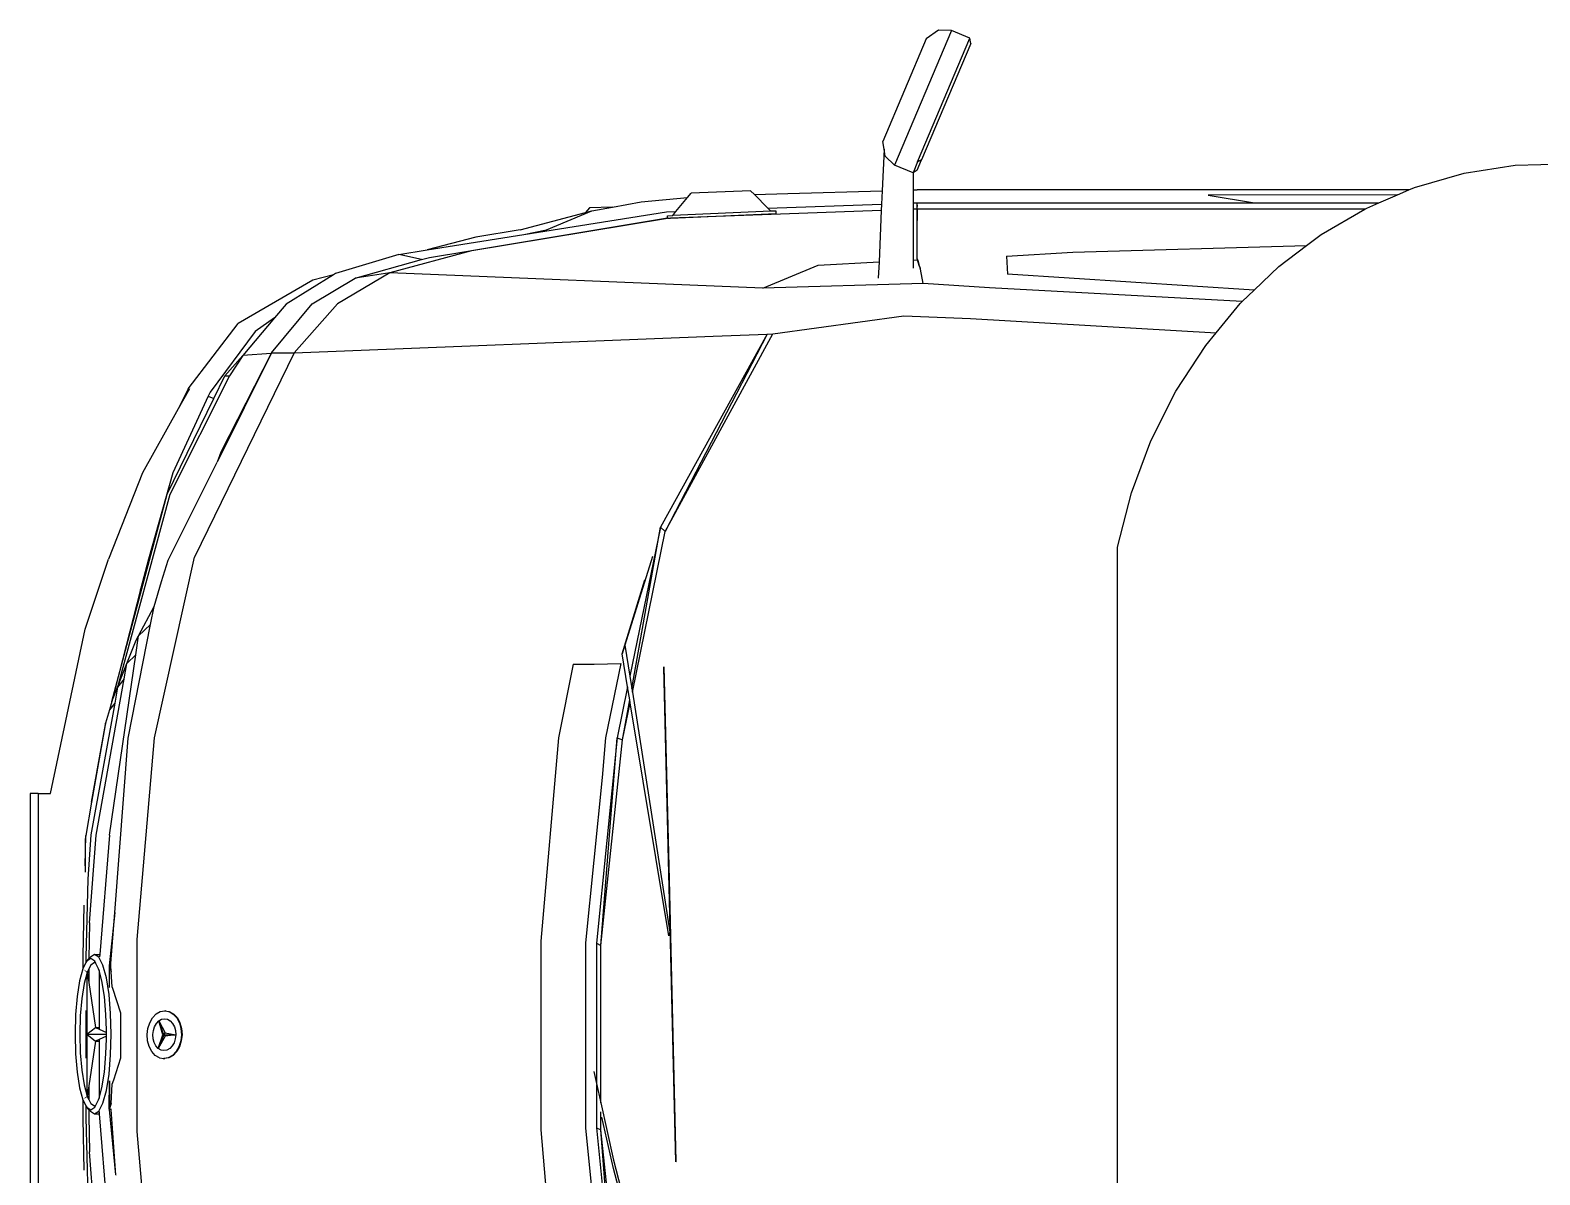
# Model space of a CAD drawing. Header units: millimetres. Extents: x 44692 to 172587, y -26854 to 14445.
# Drawn here: x 124576 to 126334, y -14986 to -13653 of the extents above; entities that cross this region are included whole.
import ezdxf

# ---------------------------------------------------------------- set-up
doc = ezdxf.new("R2010")
doc.units = ezdxf.units.MM
doc.header["$LTSCALE"] = 100
doc.layers.add('Transporte semielaborado', color=30, linetype='Continuous')

msp = doc.modelspace()

# ---------------------------------------------------------------- linework, layer by layer
at = {"layer": 'Transporte semielaborado'}
for p, q in [((125648.985, -13653.426), (125582.666, -13810.285)), ((125633.728, -13653.073), (125619.533, -13663.33)), ((125648.985, -13653.426), (125633.728, -13653.073)), ((125670.483, -13662.515), (125648.985, -13653.426)), ((125619.533, -13663.33), (125569.02, -13782.807)), ((125609.558, -13806.615), (125670.483, -13662.515)), ((125671.577, -13668.45), (125614.207, -13804.145)), ((125671.577, -13668.45), (125670.483, -13662.515)), ((125570.404, -13791.486), (125568.252, -13840.118)), ((125570.404, -13791.486), (125569.02, -13782.807)), ((125571.72, -13799.738), (125570.404, -13791.486)), ((125582.666, -13810.285), (125571.72, -13799.738)), ((125604.163, -13819.374), (125582.666, -13810.285)), ((125609.558, -13806.615), (125604.163, -13819.374)), ((125609.127, -13816.16), (125604.241, -13819.324)), ((125609.127, -13816.16), (125614.207, -13804.145)), ((125614.207, -13804.145), (125609.558, -13806.615)), ((126246.176, -13819.666), (126305.459, -13810.429)), ((126305.459, -13810.429), (126365.316, -13808.755)), ((125604.241, -13819.324), (125604.163, -13819.374)), ((125604.241, -13819.324), (125604.275, -13839.059)), ((126188.259, -13836.345), (126246.176, -13819.666)), ((125287.47, -13853.102), (125341.578, -13848.085)), ((125328.094, -13864.386), (125341.578, -13848.085)), ((125341.578, -13848.085), (125345.731, -13843.065)), ((125414.966, -13840.042), (125345.731, -13843.065)), ((125419.478, -13844.618), (125414.966, -13840.042)), ((125419.478, -13844.618), (125458.562, -13843.342)), ((125435.144, -13860.505), (125419.478, -13844.618)), ((125458.562, -13843.342), (125568.252, -13840.118)), ((125568.252, -13840.118), (125567.562, -13855.705)), ((125604.275, -13839.059), (125609.059, -13838.919)), ((125604.275, -13839.059), (125604.302, -13854.374)), ((126181.564, -13839.213), (125609.059, -13838.919)), ((126168.442, -13844.835), (125948.02, -13845.193)), ((125948.02, -13845.193), (126002.017, -13854.204)), ((126146.573, -13854.204), (126168.442, -13844.835)), ((126168.442, -13844.835), (126181.564, -13839.213)), ((126181.564, -13839.213), (126188.259, -13836.345)), ((125146.713, -13885.819), (125222.727, -13865.387)), ((125150.876, -13891.237), (125317.131, -13864.783)), ((125177.196, -13885.819), (125229.993, -13863.434)), ((125227.571, -13859.864), (125222.727, -13865.387)), ((125222.727, -13865.387), (125229.993, -13863.434)), ((125254.257, -13859.072), (125227.571, -13859.864)), ((125229.993, -13863.434), (125254.257, -13859.072)), ((125254.257, -13859.072), (125287.47, -13853.102)), ((125317.131, -13864.783), (125328.094, -13864.386)), ((125318.161, -13869.235), (125324.305, -13868.967)), ((125318.287, -13872.116), (125318.161, -13869.235)), ((125567.237, -13863.06), (125321.824, -13871.966)), ((125321.824, -13871.966), (125444.838, -13866.595)), ((125438.569, -13863.978), (125324.305, -13868.967)), ((125324.305, -13868.967), (125328.094, -13864.386)), ((125435.144, -13860.505), (125567.562, -13855.705)), ((125438.569, -13863.978), (125435.144, -13860.505)), ((125444.712, -13863.71), (125438.569, -13863.978)), ((125444.838, -13866.595), (125444.712, -13863.71)), ((125567.237, -13863.06), (125564.585, -13922.986)), ((125567.562, -13855.705), (125567.237, -13863.06)), ((125604.302, -13854.374), (125608.985, -13854.204)), ((125604.302, -13854.374), (125604.315, -13861.711)), ((125608.986, -13861.541), (125604.315, -13861.711)), ((125604.315, -13861.711), (125604.419, -13920.94)), ((125609.059, -13855), (125608.985, -13854.204)), ((125608.985, -13855.503), (125608.985, -13854.204)), ((125608.985, -13855.503), (125609.041, -13855.12)), ((125608.985, -13857.071), (125608.985, -13855.503)), ((125608.985, -13857.071), (125609.059, -13858.319)), ((125608.986, -13861.541), (125608.985, -13857.071)), ((125609.059, -13862.486), (125608.986, -13861.541)), ((125608.986, -13866.622), (125608.986, -13861.541)), ((125608.986, -13866.622), (125609.059, -13866.62)), ((125608.986, -13868.259), (125608.986, -13866.622)), ((125609.059, -13869.265), (125608.986, -13868.259)), ((125608.986, -13869.267), (125608.986, -13868.259)), ((125608.986, -13869.267), (125609.059, -13869.265)), ((125608.986, -13874.791), (125608.986, -13869.267)), ((125609.041, -13855.12), (125609.059, -13855)), ((125609.059, -13855.408), (125609.041, -13855.12)), ((125609.059, -13854.204), (125609.059, -13855)), ((125609.059, -13854.204), (126002.017, -13854.204)), ((125609.059, -13858.319), (125609.059, -13855.408)), ((125609.059, -13861.541), (125609.059, -13858.319)), ((125609.059, -13861.541), (125609.059, -13862.486)), ((126130.248, -13861.541), (125609.059, -13861.541)), ((125609.059, -13862.486), (125609.059, -13866.62)), ((125609.059, -13866.62), (125609.059, -13869.265)), ((125609.059, -13869.265), (125609.059, -13874.788)), ((126002.017, -13854.204), (126146.573, -13854.204)), ((126079.585, -13891.037), (126130.248, -13861.541)), ((126130.248, -13861.541), (126132.481, -13860.241)), ((126132.481, -13860.241), (126146.573, -13854.204)), ((125041.199, -13917.684), (125318.161, -13872.12)), ((125318.161, -13872.12), (125089.914, -13909.949)), ((125146.713, -13885.819), (125095.08, -13894.243)), ((125150.876, -13891.237), (125177.196, -13885.819)), ((125318.287, -13872.116), (125318.161, -13872.12)), ((125318.916, -13872.093), (125318.287, -13872.116)), ((125318.916, -13872.093), (125321.824, -13871.966)), ((125609.059, -13874.788), (125608.986, -13874.791)), ((125608.986, -13889.564), (125608.986, -13874.791)), ((125609.059, -13889.577), (125609.059, -13874.788)), ((125038.571, -13909.106), (125150.876, -13891.237)), ((125095.08, -13894.243), (125038.571, -13909.106)), ((125608.986, -13889.564), (125609.059, -13889.577)), ((125608.986, -13898.716), (125608.986, -13889.564)), ((125609.059, -13898.714), (125608.986, -13898.716)), ((125608.986, -13899.302), (125608.986, -13898.716)), ((125608.986, -13899.302), (125609.059, -13899.3)), ((125608.986, -13902.31), (125608.986, -13899.302)), ((125609.059, -13902.321), (125608.986, -13902.31)), ((125608.986, -13910.332), (125608.986, -13902.31)), ((125609.059, -13898.714), (125609.059, -13889.577)), ((125609.059, -13899.3), (125609.059, -13898.714)), ((125609.059, -13902.321), (125609.059, -13899.3)), ((125609.059, -13910.33), (125609.059, -13902.321)), ((125790.146, -13911.78), (126062.573, -13903.9)), ((126030.277, -13928.321), (126062.573, -13903.9)), ((126062.573, -13903.9), (126079.585, -13891.037)), ((125005.452, -13914.376), (124931.49, -13936.44)), ((124954.595, -13941.913), (125032, -13920.257)), ((125089.914, -13909.949), (124995.084, -13935.603)), ((125005.452, -13914.376), (125038.571, -13909.106)), ((125032, -13920.257), (125005.452, -13914.376)), ((125032, -13920.257), (125041.199, -13917.684)), ((125604.419, -13920.94), (125609.342, -13920.687)), ((125604.419, -13920.94), (125604.435, -13930.396)), ((125609.059, -13910.33), (125608.986, -13910.332)), ((125608.986, -13916.578), (125608.986, -13910.332)), ((125608.986, -13916.578), (125609.059, -13916.575)), ((125608.986, -13919.557), (125608.986, -13916.578)), ((125609.099, -13919.917), (125608.986, -13919.557)), ((125609.059, -13916.575), (125609.059, -13910.33)), ((125609.059, -13919.557), (125609.059, -13916.575)), ((125609.059, -13919.557), (125609.099, -13919.917)), ((125609.059, -13919.557), (125609.279, -13920.487)), ((125609.715, -13920.843), (125609.059, -13919.557)), ((125609.279, -13920.487), (125609.099, -13919.917)), ((125609.342, -13920.687), (125609.279, -13920.487)), ((125609.804, -13922.153), (125609.342, -13920.687)), ((125609.715, -13920.843), (125610.514, -13924.403)), ((125609.715, -13920.843), (125609.804, -13922.153)), ((125610.975, -13925.267), (125609.715, -13920.843)), ((125610.514, -13924.403), (125609.804, -13922.153)), ((125712.919, -13916.169), (125790.146, -13911.78)), ((125712.919, -13916.169), (125714.346, -13937.229)), ((124929.184, -13937.878), (124874.289, -13972.101)), ((124929.184, -13937.878), (124905.313, -13944.157)), ((124931.49, -13936.44), (124929.184, -13937.878)), ((124995.084, -13935.603), (124934.042, -13971.68)), ((124995.084, -13935.603), (124954.595, -13941.913)), ((125429.264, -13953.636), (124995.084, -13935.603)), ((125429.264, -13953.636), (125493.852, -13926.62)), ((125493.852, -13926.62), (125564.585, -13922.986)), ((125564.585, -13922.986), (125563.752, -13941.807)), ((125610.997, -13925.936), (125610.514, -13924.403)), ((125610.975, -13925.267), (125610.997, -13925.936)), ((125611.782, -13928.102), (125610.975, -13925.267)), ((125611.797, -13928.473), (125610.997, -13925.936)), ((125611.782, -13928.102), (125611.797, -13928.473)), ((125612.344, -13930.076), (125611.782, -13928.102)), ((125612.344, -13930.076), (125611.797, -13928.473)), ((125612.344, -13930.076), (125612.351, -13930.23)), ((125612.407, -13930.298), (125612.351, -13930.23)), ((125612.407, -13930.298), (125612.431, -13930.382)), ((125612.431, -13930.382), (125612.413, -13930.426)), ((125612.73, -13931.433), (125612.413, -13930.426)), ((125616.17, -13948.321), (125612.73, -13931.433)), ((126001.448, -13956.007), (125714.346, -13937.229)), ((126001.448, -13956.007), (126030.277, -13928.321)), ((124905.313, -13944.157), (124818.393, -13994.722)), ((124904.647, -13971.68), (124954.595, -13941.913)), ((125616.17, -13948.321), (125429.264, -13953.636)), ((125693.301, -13953.123), (125616.17, -13948.321)), ((125987.63, -13969.277), (125693.301, -13953.123)), ((125987.63, -13969.277), (126001.448, -13956.007)), ((124857.149, -14029.018), (124904.647, -13971.68)), ((124874.289, -13972.101), (124860.781, -13988.095)), ((124934.042, -13971.68), (124883.684, -14029.018)), ((125957.059, -14005.685), (125985.215, -13971.597)), ((125985.215, -13971.597), (125987.63, -13969.277)), ((124860.781, -13988.095), (124823.813, -14031.864)), ((124860.781, -13988.095), (124838.106, -14003.969)), ((125440.965, -14006.981), (125593.55, -13985.693)), ((125593.55, -13985.693), (125671.161, -13988.842)), ((125671.161, -13988.842), (125957.059, -14005.685)), ((124760.248, -14070.881), (124818.393, -13994.722)), ((124838.106, -14003.969), (124785.708, -14074.876)), ((124883.684, -14029.018), (125371.571, -14009.423)), ((125434.363, -14007.248), (125310.151, -14232.117)), ((125315.644, -14237.119), (125440.965, -14006.981)), ((125434.363, -14007.248), (125315.644, -14237.119)), ((125371.571, -14009.423), (125434.363, -14007.248)), ((125434.363, -14007.248), (125440.965, -14006.981)), ((125944.999, -14020.286), (125957.059, -14005.685)), ((125910.167, -14073.741), (125944.999, -14020.286)), ((124883.684, -14029.018), (124767.438, -14266.829)), ((124856.739, -14029.82), (124793.677, -14156.392)), ((124856.739, -14029.82), (124798.194, -14144.462)), ((124802.732, -14055.773), (124823.687, -14032.054)), ((124823.687, -14032.054), (124808.041, -14055.773)), ((124823.813, -14031.864), (124823.687, -14032.054)), ((124856.739, -14029.82), (124823.813, -14031.864)), ((124857.149, -14029.018), (124856.739, -14029.82)), ((124857.149, -14029.018), (124883.684, -14029.018)), ((124808.041, -14055.773), (124738.788, -14193.9)), ((124789.986, -14081.985), (124802.732, -14055.773)), ((124802.732, -14055.773), (124808.041, -14055.773)), ((124783.53, -14079.575), (124742.192, -14168.743)), ((124760.248, -14070.881), (124748.52, -14094.194)), ((124761.561, -14070.881), (124748.52, -14094.194)), ((124785.708, -14074.876), (124783.53, -14079.575)), ((124783.53, -14079.575), (124789.986, -14081.985)), ((125881.182, -14131.246), (125910.167, -14073.741)), ((124748.52, -14094.194), (124706.818, -14168.743)), ((124735.699, -14193.625), (124789.986, -14081.985)), ((125858.432, -14192.036), (125881.182, -14131.246)), ((124798.194, -14144.462), (124793.677, -14156.392)), ((124706.818, -14168.743), (124667.391, -14269.434)), ((124742.192, -14168.743), (124713.773, -14269.434)), ((124736.781, -14270.567), (124793.677, -14156.392)), ((124738.788, -14193.9), (124677.901, -14418.314)), ((124709.362, -14292.288), (124735.699, -14193.625)), ((125842.22, -14255.3), (125858.432, -14192.036)), ((125310.151, -14232.117), (125274.382, -14405.425)), ((125276.663, -14419.981), (125310.151, -14232.117)), ((125277.346, -14424.336), (125315.644, -14237.119)), ((125315.644, -14237.119), (125310.151, -14232.117)), ((125842.22, -15403.56), (125842.22, -14255.3)), ((124640.01, -14351.003), (124667.391, -14269.434)), ((124713.773, -14269.434), (124704.744, -14304.601)), ((124720.882, -14477.325), (124767.438, -14266.829)), ((124728.952, -14295.377), (124736.781, -14270.567)), ((125300.76, -14266.102), (125268.738, -14369.415)), ((124671.212, -14435.209), (124709.362, -14292.288)), ((124704.744, -14304.601), (124671.212, -14435.209)), ((124704.744, -14304.601), (124709.362, -14292.288)), ((124720.559, -14324.306), (124728.952, -14295.377)), ((125265.408, -14379.466), (125292.036, -14293.369)), ((124702.169, -14358.709), (124720.559, -14324.306)), ((124716.359, -14345.495), (124720.559, -14324.306)), ((124599.767, -14542.106), (124640.01, -14351.003)), ((124690.103, -14477.962), (124716.359, -14345.495)), ((124698.989, -14380.604), (124702.169, -14358.709)), ((124699.592, -14363.53), (124702.169, -14358.709)), ((124702.169, -14358.709), (124716.359, -14345.495)), ((124688.747, -14390.922), (124699.592, -14363.53)), ((125268.738, -14369.415), (125265.408, -14379.466)), ((125271.786, -14418.003), (125265.408, -14379.466)), ((125268.738, -14369.415), (125274.382, -14405.425)), ((124668.452, -14590.817), (124698.989, -14380.604)), ((124677.901, -14418.314), (124688.747, -14390.922)), ((124685.597, -14408.595), (124688.747, -14390.922)), ((124698.989, -14380.604), (124688.747, -14390.922)), ((125208.523, -14391.447), (125191.189, -14477.325)), ((125208.523, -14391.447), (125232.852, -14391.447)), ((125232.852, -14391.447), (125264.114, -14390.946)), ((125264.114, -14390.946), (125246.251, -14477.494)), ((125313.822, -14395.466), (125314.034, -14394.828)), ((125328.103, -14971.293), (125313.822, -14395.466)), ((125314.034, -14394.828), (125320.077, -14642.415)), ((124653.122, -14590.843), (124685.597, -14408.595)), ((124685.597, -14408.595), (124677.901, -14418.314)), ((125274.382, -14405.425), (125276.663, -14419.981)), ((124671.212, -14435.209), (124677.901, -14418.314)), ((124677.901, -14418.314), (124674.535, -14436.898)), ((125271.786, -14418.003), (125259.499, -14477.535)), ((125274.304, -14433.217), (125271.786, -14418.003)), ((125276.663, -14419.981), (125277.346, -14424.336)), ((125277.346, -14424.336), (125321.145, -14703.806)), ((124674.535, -14436.898), (124646.725, -14590.445)), ((124668.532, -14444.747), (124664, -14460.367)), ((124674.535, -14436.898), (124668.532, -14444.747)), ((124670.575, -14437.709), (124668.532, -14444.747)), ((124671.212, -14435.209), (124670.575, -14437.709)), ((125266.003, -14479.781), (125274.304, -14433.217)), ((125266.003, -14479.781), (125274.851, -14436.528)), ((125274.851, -14436.528), (125274.304, -14433.217)), ((125319.772, -14707.95), (125274.851, -14436.528)), ((124647.657, -14552.306), (124663.703, -14462.037)), ((124663.583, -14462.089), (124647.657, -14552.306)), ((124663.711, -14461.361), (124663.583, -14462.089)), ((124663.583, -14462.089), (124663.703, -14462.037)), ((124663.703, -14462.037), (124664, -14460.367)), ((124664, -14460.367), (124663.711, -14461.361)), ((124674.612, -14680.774), (124690.103, -14477.962)), ((124700.833, -14712.18), (124720.882, -14477.325)), ((125191.189, -14477.325), (125170.624, -14714.243)), ((125259.499, -14477.535), (125235.506, -14716.68)), ((125240.518, -14719.281), (125259.499, -14477.535)), ((125240.518, -14719.281), (125266.003, -14479.781)), ((125246.251, -14477.494), (125242.263, -14523.44)), ((125259.499, -14477.535), (125266.003, -14479.781)), ((125242.263, -14523.44), (125222.923, -14716.207)), ((124576.129, -14542.106), (124576.129, -15112.065)), ((124585.406, -14542.106), (124576.129, -14542.106)), ((124585.406, -14542.106), (124599.767, -14542.106)), ((124585.406, -14542.106), (124585.406, -15112.065)), ((124647.657, -14552.306), (124640.78, -14591.267)), ((124646.725, -14590.445), (124643.073, -14641.983)), ((124645.36, -14693.006), (124653.122, -14590.843)), ((124668.452, -14590.817), (124657.105, -14729.93)), ((124640.027, -14626.339), (124640.78, -14591.267)), ((124640.78, -14591.267), (124640.027, -14595.531)), ((124640.027, -14595.531), (124640.027, -14626.339)), ((124640.027, -14626.339), (124640.027, -14633.767)), ((124643.073, -14641.983), (124641.105, -14733.474)), ((125328.385, -14970.443), (125320.077, -14642.415)), ((125320.077, -14642.415), (125328.103, -14971.293)), ((124637.763, -14731.804), (124639.04, -14672.334)), ((124645.36, -14693.006), (124644.451, -14734.933)), ((124674.612, -14680.774), (124668.28, -14742.891)), ((124670.054, -14740.448), (124674.612, -14680.774)), ((124700.833, -14936.138), (124700.833, -14712.18)), ((125321.145, -14703.806), (125319.772, -14707.95)), ((124651.206, -14729.93), (124646.214, -14733.091)), ((124656.198, -14733.091), (124651.206, -14729.93)), ((124651.206, -14729.93), (124657.105, -14729.93)), ((124657.105, -14729.93), (124656.88, -14732.69)), ((125170.624, -14714.243), (125170.624, -14934.076)), ((125222.923, -14716.207), (125222.923, -14932.111)), ((125235.506, -14716.68), (125240.518, -14719.281)), ((125235.506, -14716.68), (125235.506, -14880.166)), ((125240.518, -14902.428), (125240.518, -14719.281)), ((124637.507, -14746.375), (124633.712, -14760.381)), ((124637.763, -14745.865), (124637.507, -14746.375)), ((124637.763, -14745.865), (124637.763, -14731.804)), ((124641.105, -14739.208), (124637.763, -14745.865)), ((124637.763, -14746.598), (124637.763, -14746.568)), ((124639.972, -14748.229), (124639.909, -14748.461)), ((124641.105, -14733.474), (124641.105, -14739.208)), ((124641.927, -14737.571), (124641.105, -14739.208)), ((124641.105, -14749.082), (124641.105, -14749.5)), ((124646.669, -14734.568), (124641.927, -14737.571)), ((124641.927, -14737.571), (124644.451, -14734.933)), ((124644.446, -14746.568), (124642.614, -14750.218)), ((124646.713, -14742.051), (124644.446, -14746.568)), ((124644.446, -14746.568), (124644.446, -14750.218)), ((124644.451, -14734.933), (124646.214, -14733.091)), ((124651.412, -14737.571), (124646.669, -14734.568)), ((124651.206, -14739.207), (124646.713, -14742.051)), ((124652.711, -14740.159), (124651.206, -14739.207)), ((124652.711, -14740.159), (124651.412, -14737.571)), ((124655.831, -14746.375), (124652.711, -14740.159)), ((124656.363, -14748.34), (124655.831, -14746.375)), ((124660.85, -14742.358), (124656.198, -14733.091)), ((124659.626, -14760.381), (124656.363, -14748.34)), ((124656.363, -14748.34), (124656.363, -14814.665)), ((124664.845, -14757.101), (124660.85, -14742.358)), ((124668.28, -14742.891), (124670.19, -14742.773)), ((124668.28, -14742.891), (124668.284, -14768.35)), ((124668.28, -14742.891), (124670.616, -14750.029)), ((124670.19, -14742.773), (124670.054, -14740.448)), ((124670.616, -14750.029), (124670.19, -14742.773)), ((124633.712, -14760.381), (124630.801, -14778.634)), ((124638.932, -14763.661), (124636.173, -14780.953)), ((124642.051, -14752.148), (124638.932, -14763.661)), ((124642.048, -14749.792), (124642.051, -14752.148)), ((124642.051, -14752.148), (124642.132, -14822.699)), ((124642.614, -14750.218), (124644.446, -14750.218)), ((124642.614, -14750.218), (124644.446, -14762.573)), ((124644.446, -14750.218), (124644.446, -14762.573)), ((124644.446, -14762.573), (124652.171, -14814.665)), ((124662.538, -14778.634), (124659.626, -14760.381)), ((124667.91, -14776.314), (124664.845, -14757.101)), ((124671.632, -14767.326), (124670.616, -14750.029)), ((124630.801, -14778.634), (124628.97, -14799.889)), ((124636.173, -14780.953), (124634.439, -14801.09)), ((124664.368, -14799.889), (124662.538, -14778.634)), ((124669.837, -14798.689), (124667.91, -14776.314)), ((124672.318, -14769.442), (124671.632, -14767.326)), ((124681.623, -14798.123), (124672.318, -14769.442)), ((124628.97, -14799.889), (124628.346, -14822.699)), ((124634.439, -14801.09), (124633.847, -14822.699)), ((124641.105, -14794.998), (124641.105, -14850.401)), ((124664.849, -14817.441), (124664.368, -14799.889)), ((124670.494, -14822.699), (124669.837, -14798.689)), ((124681.623, -14850.196), (124681.623, -14798.123)), ((124718.582, -14803.501), (124722.804, -14799.095)), ((124722.804, -14799.095), (124727.673, -14796.334)), ((124727.673, -14796.334), (124732.856, -14795.405)), ((124732.856, -14795.405), (124738.001, -14796.372)), ((124733.563, -14795.432), (124732.856, -14795.405)), ((124733.563, -14795.432), (124738.708, -14796.399)), ((124738.001, -14796.372), (124742.757, -14799.17)), ((124738.708, -14796.399), (124743.463, -14799.197)), ((124742.757, -14799.17), (124746.799, -14803.607)), ((124743.463, -14799.197), (124747.506, -14803.633)), ((124642.132, -14822.699), (124652.171, -14814.665)), ((124652.171, -14814.665), (124664.935, -14820.573)), ((124652.171, -14814.665), (124656.363, -14814.665)), ((124656.363, -14814.665), (124656.363, -14816.226)), ((124664.935, -14820.573), (124664.849, -14817.441)), ((124712.337, -14823.151), (124713.163, -14815.953)), ((124713.163, -14815.953), (124715.293, -14809.251)), ((124715.293, -14809.251), (124718.582, -14803.501)), ((124718.987, -14823.176), (124719.539, -14818.378)), ((124719.539, -14818.378), (124720.959, -14813.909)), ((124720.959, -14813.909), (124723.151, -14810.076)), ((124723.151, -14810.076), (124725.966, -14807.139)), ((124725.966, -14807.139), (124729.212, -14805.298)), ((124730.626, -14823.22), (124725.966, -14807.139)), ((124725.966, -14807.139), (124733.161, -14821.221)), ((124731.61, -14823.199), (124725.966, -14807.139)), ((124729.212, -14805.298), (124732.667, -14804.679)), ((124732.667, -14804.679), (124736.097, -14805.324)), ((124736.097, -14805.324), (124739.267, -14807.189)), ((124739.267, -14807.189), (124741.962, -14810.146)), ((124741.962, -14810.146), (124743.998, -14813.996)), ((124743.998, -14813.996), (124745.235, -14818.474)), ((124745.235, -14818.474), (124745.591, -14823.276)), ((124746.799, -14803.607), (124749.852, -14809.38)), ((124747.506, -14803.633), (124750.559, -14809.407)), ((124749.852, -14809.38), (124751.709, -14816.098)), ((124750.559, -14809.407), (124752.415, -14816.125)), ((124751.709, -14816.098), (124752.242, -14823.301)), ((124752.415, -14816.125), (124752.948, -14823.328)), ((124628.346, -14822.699), (124628.97, -14845.509)), ((124633.847, -14822.699), (124634.439, -14844.309)), ((124642.132, -14822.699), (124642.051, -14893.251)), ((124642.132, -14822.699), (124652.171, -14830.733)), ((124642.132, -14822.699), (124664.993, -14822.699)), ((124652.171, -14830.733), (124644.446, -14882.826)), ((124664.935, -14824.826), (124652.171, -14830.733)), ((124652.171, -14830.733), (124656.363, -14830.733)), ((124656.363, -14829.173), (124656.363, -14830.733)), ((124656.363, -14830.733), (124656.363, -14897.059)), ((124664.368, -14845.509), (124664.849, -14827.958)), ((124664.849, -14827.958), (124664.935, -14824.826)), ((124664.993, -14822.699), (124664.935, -14820.573)), ((124664.935, -14824.826), (124664.993, -14822.699)), ((124669.837, -14846.71), (124670.494, -14822.699)), ((124712.87, -14830.354), (124712.337, -14823.151)), ((124714.726, -14837.072), (124712.87, -14830.354)), ((124719.343, -14827.978), (124718.987, -14823.176)), ((124720.58, -14832.457), (124719.343, -14827.978)), ((124722.616, -14836.306), (124720.58, -14832.457)), ((124725.311, -14839.264), (124722.616, -14836.306)), ((124731.61, -14823.199), (124725.311, -14839.264)), ((124725.311, -14839.264), (124730.626, -14823.22)), ((124733.264, -14825.069), (124725.311, -14839.264)), ((124731.61, -14823.199), (124730.626, -14823.22)), ((124731.61, -14823.199), (124733.161, -14821.221)), ((124731.61, -14823.199), (124733.264, -14825.069)), ((124731.61, -14823.199), (124745.591, -14823.276)), ((124733.161, -14821.221), (124745.591, -14823.276)), ((124745.591, -14823.276), (124733.264, -14825.069)), ((124741.427, -14836.376), (124738.612, -14839.314)), ((124743.62, -14832.543), (124741.427, -14836.376)), ((124745.04, -14828.075), (124743.62, -14832.543)), ((124745.591, -14823.276), (124745.04, -14828.075)), ((124751.415, -14830.499), (124749.285, -14837.201)), ((124752.122, -14830.526), (124749.992, -14837.228)), ((124752.242, -14823.301), (124751.415, -14830.499)), ((124752.948, -14823.328), (124752.122, -14830.526)), ((124628.97, -14845.509), (124630.801, -14866.765)), ((124634.439, -14844.309), (124636.173, -14864.446)), ((124662.538, -14866.765), (124664.368, -14845.509)), ((124667.91, -14869.084), (124669.837, -14846.71)), ((124673.357, -14875.674), (124681.623, -14850.196)), ((124717.78, -14842.846), (124714.726, -14837.072)), ((124721.822, -14847.282), (124717.78, -14842.846)), ((124726.577, -14850.08), (124721.822, -14847.282)), ((124728.481, -14841.129), (124725.311, -14839.264)), ((124726.577, -14850.08), (124731.722, -14851.047)), ((124731.911, -14841.774), (124728.481, -14841.129)), ((124731.058, -14850.922), (124733.057, -14850.796)), ((124736.905, -14850.119), (124731.722, -14851.047)), ((124732.429, -14851.074), (124731.722, -14851.047)), ((124735.367, -14841.154), (124731.911, -14841.774)), ((124737.612, -14850.145), (124732.429, -14851.074)), ((124738.612, -14839.314), (124735.367, -14841.154)), ((124741.774, -14847.357), (124736.905, -14850.119)), ((124742.481, -14847.384), (124737.612, -14850.145)), ((124745.997, -14842.952), (124741.774, -14847.357)), ((124746.703, -14842.978), (124742.481, -14847.384)), ((124749.285, -14837.201), (124745.997, -14842.952)), ((124749.992, -14837.228), (124746.703, -14842.978)), ((124630.801, -14866.765), (124633.712, -14885.018)), ((124636.173, -14864.446), (124638.932, -14881.738)), ((124659.626, -14885.018), (124662.538, -14866.765)), ((124664.845, -14888.298), (124667.91, -14869.084)), ((125232.364, -14866.208), (125235.506, -14880.166)), ((124633.712, -14885.018), (124637.507, -14899.023)), ((124638.932, -14881.738), (124642.051, -14893.251)), ((124644.446, -14882.826), (124642.614, -14895.181)), ((124644.446, -14882.826), (124644.446, -14895.181)), ((124656.363, -14897.059), (124659.626, -14885.018)), ((124660.85, -14903.04), (124664.845, -14888.298)), ((124668.28, -14910.024), (124668.302, -14877.043)), ((124668.302, -14877.043), (124668.343, -14909.826)), ((124670.349, -14903.522), (124671.632, -14880.992)), ((124671.632, -14880.992), (124673.357, -14875.674)), ((125235.506, -14880.166), (125240.518, -14902.428)), ((125235.506, -14881.469), (125235.506, -14931.639)), ((124637.507, -14899.023), (124637.763, -14899.533)), ((124637.763, -14898.831), (124637.763, -14898.801)), ((124637.763, -14921.4), (124637.763, -14899.533)), ((124637.763, -14899.533), (124641.105, -14906.19)), ((124639.909, -14896.938), (124639.972, -14897.169)), ((124641.105, -14895.898), (124641.105, -14896.317)), ((124641.105, -14906.19), (124641.105, -14919.73)), ((124641.105, -14906.19), (124641.927, -14907.828)), ((124642.051, -14893.251), (124642.048, -14895.607)), ((124642.614, -14895.181), (124644.446, -14895.181)), ((124642.614, -14895.181), (124644.446, -14898.831)), ((124644.446, -14895.181), (124644.446, -14898.831)), ((124644.446, -14898.831), (124646.713, -14903.347)), ((124646.713, -14903.347), (124651.206, -14906.192)), ((124651.206, -14906.192), (124652.711, -14905.24)), ((124651.412, -14907.828), (124652.711, -14905.24)), ((124652.711, -14905.24), (124655.831, -14899.023)), ((124655.831, -14899.023), (124656.363, -14897.059)), ((124656.198, -14912.308), (124660.85, -14903.04)), ((124668.308, -14910.23), (124670.267, -14904.244)), ((124668.343, -14909.826), (124670.3, -14903.677)), ((124670.267, -14904.244), (124670.3, -14903.677)), ((124670.267, -14904.244), (124670.387, -14903.875)), ((124670.349, -14903.522), (124670.3, -14903.677)), ((125240.518, -14902.428), (125255.576, -14969.316)), ((124639.04, -14980.87), (124637.763, -14921.4)), ((124641.105, -14919.73), (124643.073, -15011.221)), ((124641.927, -14907.828), (124646.669, -14910.831)), ((124644.446, -14910.461), (124641.927, -14907.828)), ((124644.446, -14910.461), (124644.446, -14918.06)), ((124646.214, -14912.308), (124644.446, -14910.461)), ((124644.446, -14918.06), (124645.351, -14959.787)), ((124646.214, -14912.308), (124651.206, -14915.469)), ((124646.669, -14910.831), (124651.412, -14907.828)), ((124651.206, -14915.469), (124656.198, -14912.308)), ((124651.206, -14915.469), (124656.48, -14915.469)), ((124656.363, -14912.723), (124656.363, -14914.042)), ((124656.363, -14914.042), (124656.48, -14915.469)), ((124656.48, -14915.469), (124668.452, -15062.388)), ((124668.343, -14909.826), (124668.28, -14910.024)), ((124668.28, -14910.024), (124668.308, -14910.23)), ((124668.28, -14910.024), (124668.308, -14910.024)), ((124668.28, -14910.313), (124668.308, -14910.23)), ((124668.28, -14910.313), (124668.312, -14910.361)), ((124668.308, -14910.315), (124668.28, -14910.313)), ((124668.343, -14909.826), (124668.308, -14910.024)), ((124668.308, -14910.024), (124668.308, -14910.23)), ((124670.25, -14910.435), (124668.308, -14910.315)), ((124668.308, -14910.315), (124668.312, -14910.361)), ((124676.048, -14986.387), (124668.312, -14910.361)), ((124670.25, -14910.435), (124670.174, -14909.444)), ((124676.048, -14986.387), (124670.25, -14910.435)), ((125240.518, -14933.923), (125240.518, -14912.906)), ((125255.576, -14978.913), (125241.736, -14919.439)), ((124720.882, -15170.993), (124700.833, -14936.138)), ((125170.624, -14934.076), (125191.189, -15170.993)), ((125222.923, -14932.111), (125242.263, -15124.878)), ((125235.506, -14931.639), (125240.518, -14933.923)), ((125235.506, -14931.639), (125259.499, -15170.783)), ((125259.499, -15170.783), (125240.518, -14933.923)), ((125266.003, -15173.423), (125240.518, -14933.923)), ((124653.121, -15062.362), (124645.351, -14959.787)), ((125255.576, -14969.316), (125318.657, -15215.285)), ((125328.103, -14971.293), (125328.385, -14970.443)), ((124676.048, -14986.387), (124676.061, -14986.515)), ((125337.054, -15290.805), (125255.576, -14978.913))]:
    msp.add_line(p, q, dxfattribs=at)

doc.saveas('drawing.dxf')
